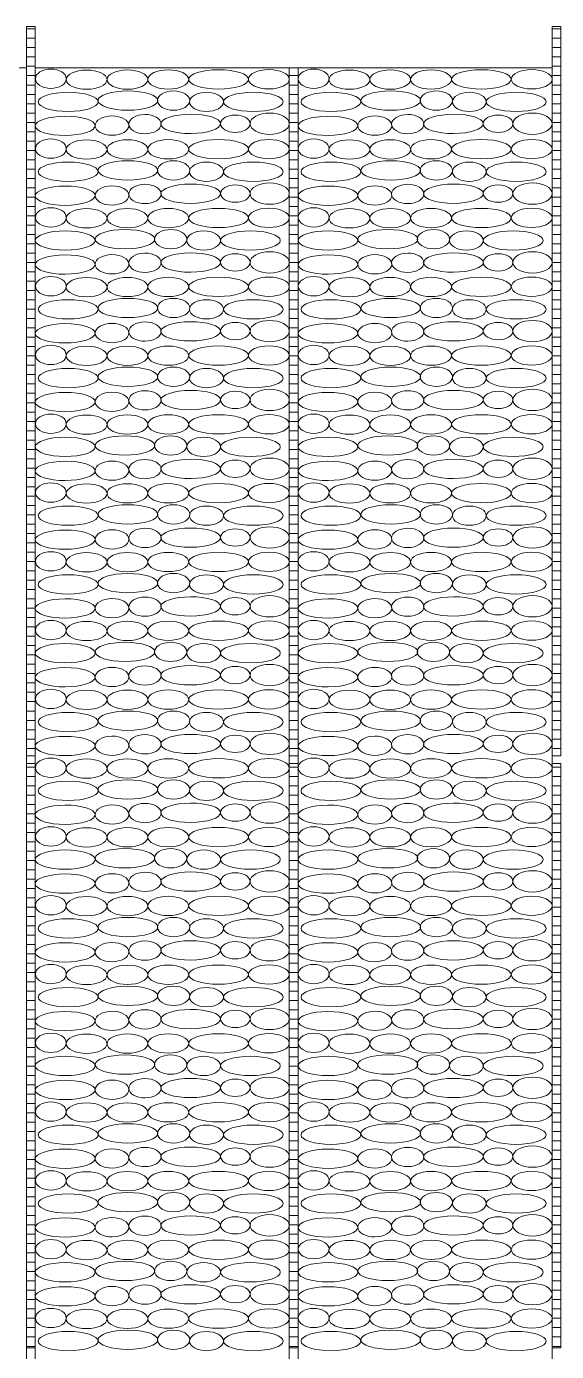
# Model space of a CAD drawing. Header units: inches. Extents: x 523 to 1492, y 69 to 539.
# Drawn here: x 633.56 to 637.16, y 332.64 to 341.65 of the extents above; entities that cross this region are included whole.
import ezdxf

# ---------------------------------------------------------------- set-up
doc = ezdxf.new("R2010")
doc.units = ezdxf.units.IN
doc.header["$MEASUREMENT"] = 0
pattern_1 = [(0, (44.6572, 0.01436), (1e-16, 0.3175), [])]
pattern_2 = [(0, (53.58904, 0.01436), (1e-16, 0.3175), [])]
pattern_3 = [(0, (62.52087, 0.01436), (1e-16, 0.3175), [])]

# ---------------------------------------------------------------- blocks, each defined once
blk = doc.blocks.new('Бут.полосы')
at = {"linetype": 'ByBlock', "lineweight": 15}
h = blk.add_hatch(dxfattribs=at)
h.set_pattern_fill('ANSI31', color=22, scale=0.1, angle=315, style=0)
h.set_pattern_definition(pattern_1)
h.paths.add_polyline_path([(1999.92, -4690.534), (1999.62, -4690.534), (1999.62, -4715.319), (1999.92, -4715.319)])
h = blk.add_hatch(dxfattribs=at)
h.set_pattern_fill('ANSI31', color=22, scale=0.1, angle=315, style=0)
h.set_pattern_definition(pattern_3)
h.paths.add_polyline_path([(2017.784, -4690.534), (2017.484, -4690.534), (2017.484, -4715.319), (2017.784, -4715.319)])
h = blk.add_hatch(dxfattribs=at)
h.set_pattern_fill('ANSI31', color=22, scale=0.1, angle=315, style=0)
h.set_pattern_definition(pattern_2)
h.paths.add_polyline_path([(2008.852, -4691.934), (2008.552, -4691.934), (2008.552, -4715.319), (2008.852, -4715.319)])
h = blk.add_hatch(dxfattribs=at)
h.set_pattern_fill('ANSI31', color=22, scale=0.1, angle=315, style=0)
h.set_pattern_definition(pattern_1)
h.paths.add_polyline_path([(1999.92, -4715.577), (1999.62, -4715.577), (1999.62, -4735.433), (1999.92, -4735.433)])
h = blk.add_hatch(dxfattribs=at)
h.set_pattern_fill('ANSI31', color=22, scale=0.1, angle=315, style=0)
h.set_pattern_definition(pattern_2)
h.paths.add_polyline_path([(2008.852, -4715.577), (2008.552, -4715.577), (2008.552, -4735.433), (2008.852, -4735.433)])
h = blk.add_hatch(dxfattribs=at)
h.set_pattern_fill('ANSI31', color=22, scale=0.1, angle=315, style=0)
h.set_pattern_definition(pattern_3)
h.paths.add_polyline_path([(2017.784, -4715.577), (2017.484, -4715.577), (2017.484, -4735.433), (2017.784, -4735.433)])
at = {"color": 22, "linetype": 'ByBlock', "lineweight": 15}
for points in [[(1999.92, -4690.534), (1999.62, -4690.534), (1999.62, -4715.319), (1999.92, -4715.319)], [(2017.784, -4690.534), (2017.484, -4690.534), (2017.484, -4715.319), (2017.784, -4715.319)], [(2008.852, -4691.934), (2008.552, -4691.934), (2008.552, -4715.319), (2008.852, -4715.319)], [(1999.92, -4715.577), (1999.62, -4715.577), (1999.62, -4735.433), (1999.92, -4735.433)], [(2008.852, -4715.577), (2008.552, -4715.577), (2008.552, -4735.433), (2008.852, -4735.433)], [(2017.784, -4715.577), (2017.484, -4715.577), (2017.484, -4735.433), (2017.784, -4735.433)]]:
    blk.add_lwpolyline(points, close=True, dxfattribs=at)
at = {"color": 7, "linetype": 'ByBlock', "lineweight": 15}
for points in [[(1990.988, -4776.027), (1999.62, -4776.027), (1999.62, -4691.934), (1990.988, -4691.934)], [(1999.92, -4776.027), (2008.552, -4776.027), (2008.552, -4691.934), (1999.92, -4691.934)], [(2008.852, -4776.027), (2017.484, -4776.027), (2017.484, -4691.934), (2008.852, -4691.934)]]:
    blk.add_lwpolyline(points, close=True, dxfattribs=at)
at = {"color": 253, "linetype": 'ByBlock', "lineweight": 15}
for centre, major_axis, ratio in [((2000.448, -4692.309), (-0.525, 0), 0.625314), ((2001.663, -4692.34), (0.694, 0), 0.47197), ((2003.051, -4692.337), (0.694, 0), 0.47197), ((2004.438, -4692.333), (0.694, 0), 0.47197), ((2006.148, -4692.33), (1.016, 0), 0.322367), ((2007.858, -4692.326), (0.694, 0), 0.47197), ((2009.379, -4692.309), (-0.525, 0), 0.625314), ((2010.595, -4692.34), (0.694, 0), 0.47197), ((2011.982, -4692.337), (0.694, 0), 0.47197), ((2013.37, -4692.333), (0.694, 0), 0.47197), ((2015.08, -4692.33), (1.016, 0), 0.322367), ((2016.79, -4692.326), (0.694, 0), 0.47197), ((2001.035, -4693.095), (1.016, 0), 0.322367), ((2003.067, -4693.05), (1.016, 0), 0.322367), ((2004.619, -4693.05), (0.549, 0), 0.596748), ((2007.329, -4693.095), (1.016, 0), 0.322367), ((2009.967, -4693.095), (1.016, 0), 0.322367), ((2011.999, -4693.05), (1.016, 0), 0.322367), ((2013.55, -4693.05), (0.549, 0), 0.596748), ((2016.261, -4693.095), (1.016, 0), 0.322367), ((2007.885, -4693.836), (-0.667, 0), 0.543772), ((2016.817, -4693.836), (-0.667, 0), 0.543772), ((2002.527, -4693.901), (0.575, 0.003), 0.569135), ((2006.716, -4693.836), (-0.502, 0), 0.586261), ((2011.459, -4693.901), (0.575, 0.003), 0.569135), ((2015.648, -4693.836), (-0.502, 0), 0.586261), ((2000.448, -4694.683), (-0.525, 0), 0.625314), ((2001.663, -4694.714), (0.694, 0), 0.47197), ((2003.051, -4694.71), (0.694, 0), 0.47197), ((2004.438, -4694.706), (0.694, 0), 0.47197), ((2006.148, -4694.703), (1.016, 0), 0.322367), ((2007.858, -4694.7), (0.694, 0), 0.47197), ((2009.379, -4694.683), (-0.525, 0), 0.625314), ((2010.595, -4694.714), (0.694, 0), 0.47197), ((2011.982, -4694.71), (0.694, 0), 0.47197), ((2013.37, -4694.706), (0.694, 0), 0.47197), ((2015.08, -4694.703), (1.016, 0), 0.322367), ((2016.79, -4694.7), (0.694, 0), 0.47197), ((2001.035, -4695.469), (1.016, 0), 0.322367), ((2003.067, -4695.423), (1.016, 0), 0.322367), ((2004.619, -4695.423), (0.549, 0), 0.596748), ((2007.329, -4695.469), (1.016, 0), 0.322367), ((2009.967, -4695.469), (1.016, 0), 0.322367), ((2011.999, -4695.423), (1.016, 0), 0.322367), ((2013.55, -4695.423), (0.549, 0), 0.596748), ((2016.261, -4695.469), (1.016, 0), 0.322367), ((2002.527, -4696.275), (0.575, 0.003), 0.569135), ((2006.716, -4696.21), (-0.502, 0), 0.586261), ((2007.885, -4696.21), (-0.667, 0), 0.543772), ((2011.459, -4696.275), (0.575, 0.003), 0.569135), ((2015.648, -4696.21), (-0.502, 0), 0.586261), ((2016.817, -4696.21), (-0.667, 0), 0.543772), ((2000.448, -4697.02), (-0.525, 0), 0.625314), ((2001.663, -4697.051), (0.694, 0), 0.47197), ((2003.051, -4697.047), (0.694, 0), 0.47197), ((2004.438, -4697.043), (0.694, 0), 0.47197), ((2006.148, -4697.04), (1.016, 0), 0.322367), ((2007.858, -4697.036), (0.694, 0), 0.47197), ((2009.379, -4697.02), (-0.525, 0), 0.625314), ((2010.595, -4697.051), (0.694, 0), 0.47197), ((2011.982, -4697.047), (0.694, 0), 0.47197), ((2013.37, -4697.043), (0.694, 0), 0.47197), ((2015.08, -4697.04), (1.016, 0), 0.322367), ((2016.79, -4697.036), (0.694, 0), 0.47197), ((2000.936, -4697.805), (1.016, 0), 0.322367), ((2002.968, -4697.76), (1.016, 0), 0.322367), ((2004.52, -4697.76), (0.549, 0), 0.596748), ((2007.23, -4697.805), (1.016, 0), 0.322367), ((2009.868, -4697.805), (1.016, 0), 0.322367), ((2011.9, -4697.76), (1.016, 0), 0.322367), ((2013.452, -4697.76), (0.549, 0), 0.596748), ((2016.162, -4697.805), (1.016, 0), 0.322367), ((2002.527, -4698.614), (0.575, 0.003), 0.569135), ((2006.716, -4698.549), (-0.502, 0), 0.586261), ((2007.885, -4698.549), (-0.667, 0), 0.543772), ((2011.459, -4698.614), (0.575, 0.003), 0.569135), ((2015.648, -4698.549), (-0.502, 0), 0.586261), ((2016.817, -4698.549), (-0.667, 0), 0.543772), ((2000.448, -4699.359), (-0.525, 0), 0.625314), ((2001.663, -4699.39), (0.694, 0), 0.47197), ((2003.051, -4699.386), (0.694, 0), 0.47197), ((2004.438, -4699.382), (0.694, 0), 0.47197), ((2006.148, -4699.379), (1.016, 0), 0.322367), ((2007.858, -4699.376), (0.694, 0), 0.47197), ((2009.379, -4699.359), (-0.525, 0), 0.625314), ((2010.595, -4699.39), (0.694, 0), 0.47197), ((2011.982, -4699.386), (0.694, 0), 0.47197), ((2013.37, -4699.382), (0.694, 0), 0.47197), ((2015.08, -4699.379), (1.016, 0), 0.322367), ((2016.79, -4699.376), (0.694, 0), 0.47197), ((2003.067, -4700.099), (1.016, 0), 0.322367), ((2004.619, -4700.099), (0.549, 0), 0.596748), ((2011.999, -4700.099), (1.016, 0), 0.322367), ((2013.55, -4700.099), (0.549, 0), 0.596748), ((2001.035, -4700.144), (1.016, 0), 0.322367), ((2007.329, -4700.144), (1.016, 0), 0.322367), ((2009.967, -4700.144), (1.016, 0), 0.322367), ((2016.261, -4700.144), (1.016, 0), 0.322367), ((2002.527, -4700.951), (0.575, 0.003), 0.569135), ((2006.716, -4700.885), (-0.502, 0), 0.586261), ((2007.885, -4700.885), (-0.667, 0), 0.543772), ((2011.459, -4700.951), (0.575, 0.003), 0.569135), ((2015.648, -4700.885), (-0.502, 0), 0.586261), ((2016.817, -4700.885), (-0.667, 0), 0.543772), ((2000.448, -4701.695), (-0.525, 0), 0.625314), ((2001.663, -4701.726), (0.694, 0), 0.47197), ((2003.051, -4701.723), (0.694, 0), 0.47197), ((2004.438, -4701.719), (0.694, 0), 0.47197), ((2006.148, -4701.716), (1.016, 0), 0.322367), ((2007.858, -4701.712), (0.694, 0), 0.47197), ((2009.379, -4701.695), (-0.525, 0), 0.625314), ((2010.595, -4701.726), (0.694, 0), 0.47197), ((2011.982, -4701.723), (0.694, 0), 0.47197), ((2013.37, -4701.719), (0.694, 0), 0.47197), ((2015.08, -4701.716), (1.016, 0), 0.322367), ((2016.79, -4701.712), (0.694, 0), 0.47197), ((2001.035, -4702.481), (1.016, 0), 0.322367), ((2003.067, -4702.436), (1.016, 0), 0.322367), ((2004.619, -4702.436), (0.549, 0), 0.596748), ((2007.329, -4702.481), (1.016, 0), 0.322367), ((2009.967, -4702.481), (1.016, 0), 0.322367), ((2011.999, -4702.436), (1.016, 0), 0.322367), ((2013.55, -4702.436), (0.549, 0), 0.596748), ((2016.261, -4702.481), (1.016, 0), 0.322367), ((2006.716, -4703.222), (-0.502, 0), 0.586261), ((2007.885, -4703.222), (-0.667, 0), 0.543772), ((2015.648, -4703.222), (-0.502, 0), 0.586261), ((2016.817, -4703.222), (-0.667, 0), 0.543772), ((2002.527, -4703.287), (0.575, 0.003), 0.569135), ((2011.459, -4703.287), (0.575, 0.003), 0.569135), ((2000.448, -4704.032), (-0.525, 0), 0.625314), ((2001.663, -4704.063), (0.694, 0), 0.47197), ((2003.051, -4704.059), (0.694, 0), 0.47197), ((2004.438, -4704.056), (0.694, 0), 0.47197), ((2006.148, -4704.052), (1.016, 0), 0.322367), ((2007.858, -4704.049), (0.694, 0), 0.47197), ((2009.379, -4704.032), (-0.525, 0), 0.625314), ((2010.595, -4704.063), (0.694, 0), 0.47197), ((2011.982, -4704.059), (0.694, 0), 0.47197), ((2013.37, -4704.056), (0.694, 0), 0.47197), ((2015.08, -4704.052), (1.016, 0), 0.322367), ((2016.79, -4704.049), (0.694, 0), 0.47197), ((2000.936, -4704.818), (1.016, 0), 0.322367), ((2002.968, -4704.772), (1.016, 0), 0.322367), ((2004.52, -4704.772), (0.549, 0), 0.596748), ((2007.23, -4704.818), (1.016, 0), 0.322367), ((2009.868, -4704.818), (1.016, 0), 0.322367), ((2011.9, -4704.772), (1.016, 0), 0.322367), ((2013.452, -4704.772), (0.549, 0), 0.596748), ((2016.162, -4704.818), (1.016, 0), 0.322367), ((2007.885, -4705.561), (-0.667, 0), 0.543772), ((2016.817, -4705.561), (-0.667, 0), 0.543772), ((2002.527, -4705.626), (0.575, 0.003), 0.569135), ((2006.716, -4705.561), (-0.502, 0), 0.586261), ((2011.459, -4705.626), (0.575, 0.003), 0.569135), ((2015.648, -4705.561), (-0.502, 0), 0.586261), ((2000.448, -4706.371), (-0.525, 0), 0.625314), ((2001.663, -4706.402), (0.694, 0), 0.47197), ((2003.051, -4706.398), (0.694, 0), 0.47197), ((2004.438, -4706.395), (0.694, 0), 0.47197), ((2006.148, -4706.392), (1.016, 0), 0.322367), ((2007.858, -4706.388), (0.694, 0), 0.47197), ((2009.379, -4706.371), (-0.525, 0), 0.625314), ((2010.595, -4706.402), (0.694, 0), 0.47197), ((2011.982, -4706.398), (0.694, 0), 0.47197), ((2013.37, -4706.395), (0.694, 0), 0.47197), ((2015.08, -4706.392), (1.016, 0), 0.322367), ((2016.79, -4706.388), (0.694, 0), 0.47197), ((2001.035, -4707.157), (1.016, 0), 0.322367), ((2003.067, -4707.112), (1.016, 0), 0.322367), ((2004.619, -4707.112), (0.549, 0), 0.596748), ((2007.329, -4707.157), (1.016, 0), 0.322367), ((2009.967, -4707.157), (1.016, 0), 0.322367), ((2011.999, -4707.112), (1.016, 0), 0.322367), ((2013.55, -4707.112), (0.549, 0), 0.596748), ((2016.261, -4707.157), (1.016, 0), 0.322367), ((2002.527, -4707.963), (0.575, 0.003), 0.569135), ((2006.716, -4707.898), (-0.502, 0), 0.586261), ((2007.885, -4707.898), (-0.667, 0), 0.543772), ((2011.459, -4707.963), (0.575, 0.003), 0.569135), ((2015.648, -4707.898), (-0.502, 0), 0.586261), ((2016.817, -4707.898), (-0.667, 0), 0.543772), ((2000.448, -4708.708), (-0.525, 0), 0.625314), ((2001.663, -4708.739), (0.694, 0), 0.47197), ((2003.051, -4708.735), (0.694, 0), 0.47197), ((2004.438, -4708.731), (0.694, 0), 0.47197), ((2006.148, -4708.728), (1.016, 0), 0.322367), ((2007.858, -4708.725), (0.694, 0), 0.47197), ((2009.379, -4708.708), (-0.525, 0), 0.625314), ((2010.595, -4708.739), (0.694, 0), 0.47197), ((2011.982, -4708.735), (0.694, 0), 0.47197), ((2013.37, -4708.731), (0.694, 0), 0.47197), ((2015.08, -4708.728), (1.016, 0), 0.322367), ((2016.79, -4708.725), (0.694, 0), 0.47197), ((2001.035, -4709.493), (1.016, 0), 0.322367), ((2003.067, -4709.448), (1.016, 0), 0.322367), ((2004.619, -4709.448), (0.549, 0), 0.596748), ((2007.329, -4709.493), (1.016, 0), 0.322367), ((2009.967, -4709.493), (1.016, 0), 0.322367), ((2011.999, -4709.448), (1.016, 0), 0.322367), ((2013.55, -4709.448), (0.549, 0), 0.596748), ((2016.261, -4709.493), (1.016, 0), 0.322367), ((2002.527, -4710.3), (0.575, 0.003), 0.569135), ((2006.716, -4710.235), (-0.502, 0), 0.586261), ((2007.885, -4710.235), (-0.667, 0), 0.543772), ((2011.459, -4710.3), (0.575, 0.003), 0.569135), ((2015.648, -4710.235), (-0.502, 0), 0.586261), ((2016.817, -4710.235), (-0.667, 0), 0.543772), ((2000.448, -4711.044), (-0.525, 0), 0.625314), ((2001.663, -4711.076), (0.694, 0), 0.47197), ((2003.051, -4711.072), (0.694, 0), 0.47197), ((2004.438, -4711.068), (0.694, 0), 0.47197), ((2006.148, -4711.065), (1.016, 0), 0.322367), ((2007.858, -4711.061), (0.694, 0), 0.47197), ((2009.379, -4711.044), (-0.525, 0), 0.625314), ((2010.595, -4711.076), (0.694, 0), 0.47197), ((2011.982, -4711.072), (0.694, 0), 0.47197), ((2013.37, -4711.068), (0.694, 0), 0.47197), ((2015.08, -4711.065), (1.016, 0), 0.322367), ((2016.79, -4711.061), (0.694, 0), 0.47197), ((2000.936, -4711.83), (1.016, 0), 0.322367), ((2002.968, -4711.785), (1.016, 0), 0.322367), ((2004.52, -4711.785), (0.549, 0), 0.596748), ((2007.23, -4711.83), (1.016, 0), 0.322367), ((2009.868, -4711.83), (1.016, 0), 0.322367), ((2011.9, -4711.785), (1.016, 0), 0.322367), ((2013.452, -4711.785), (0.549, 0), 0.596748), ((2016.162, -4711.83), (1.016, 0), 0.322367), ((2002.527, -4712.639), (0.575, 0.003), 0.569135), ((2006.716, -4712.574), (-0.502, 0), 0.586261), ((2007.885, -4712.574), (-0.667, 0), 0.543772), ((2011.459, -4712.639), (0.575, 0.003), 0.569135), ((2015.648, -4712.574), (-0.502, 0), 0.586261), ((2016.817, -4712.574), (-0.667, 0), 0.543772), ((2000.448, -4713.384), (-0.525, 0), 0.625314), ((2001.663, -4713.415), (0.694, 0), 0.47197), ((2003.051, -4713.411), (0.694, 0), 0.47197), ((2004.438, -4713.407), (0.694, 0), 0.47197), ((2006.148, -4713.404), (1.016, 0), 0.322367), ((2007.858, -4713.4), (0.694, 0), 0.47197), ((2009.379, -4713.384), (-0.525, 0), 0.625314), ((2010.595, -4713.415), (0.694, 0), 0.47197), ((2011.982, -4713.411), (0.694, 0), 0.47197), ((2013.37, -4713.407), (0.694, 0), 0.47197), ((2015.08, -4713.404), (1.016, 0), 0.322367), ((2016.79, -4713.4), (0.694, 0), 0.47197), ((2001.035, -4714.169), (1.016, 0), 0.322367), ((2003.067, -4714.124), (1.016, 0), 0.322367), ((2004.619, -4714.124), (0.549, 0), 0.596748), ((2007.329, -4714.169), (1.016, 0), 0.322367), ((2009.967, -4714.169), (1.016, 0), 0.322367), ((2011.999, -4714.124), (1.016, 0), 0.322367), ((2013.55, -4714.124), (0.549, 0), 0.596748), ((2016.261, -4714.169), (1.016, 0), 0.322367), ((2002.527, -4714.975), (0.575, 0.003), 0.569135), ((2006.716, -4714.91), (-0.502, 0), 0.586261), ((2007.885, -4714.91), (-0.667, 0), 0.543772), ((2011.459, -4714.975), (0.575, 0.003), 0.569135), ((2015.648, -4714.91), (-0.502, 0), 0.586261), ((2016.817, -4714.91), (-0.667, 0), 0.543772), ((2000.448, -4715.72), (-0.525, 0), 0.625314), ((2001.663, -4715.751), (0.694, 0), 0.47197), ((2003.051, -4715.747), (0.694, 0), 0.47197), ((2004.438, -4715.744), (0.694, 0), 0.47197), ((2006.148, -4715.741), (1.016, 0), 0.322367), ((2007.858, -4715.737), (0.694, 0), 0.47197), ((2009.379, -4715.72), (-0.525, 0), 0.625314), ((2010.595, -4715.751), (0.694, 0), 0.47197), ((2011.982, -4715.747), (0.694, 0), 0.47197), ((2013.37, -4715.744), (0.694, 0), 0.47197), ((2015.08, -4715.741), (1.016, 0), 0.322367), ((2016.79, -4715.737), (0.694, 0), 0.47197), ((2001.035, -4716.506), (1.016, 0), 0.322367), ((2003.067, -4716.461), (1.016, 0), 0.322367), ((2004.619, -4716.461), (0.549, 0), 0.596748), ((2007.329, -4716.506), (1.016, 0), 0.322367), ((2009.967, -4716.506), (1.016, 0), 0.322367), ((2011.999, -4716.461), (1.016, 0), 0.322367), ((2013.55, -4716.461), (0.549, 0), 0.596748), ((2016.261, -4716.506), (1.016, 0), 0.322367), ((2007.885, -4717.247), (-0.667, 0), 0.543772), ((2016.817, -4717.247), (-0.667, 0), 0.543772), ((2002.527, -4717.312), (0.575, 0.003), 0.569135), ((2006.716, -4717.247), (-0.502, 0), 0.586261), ((2011.459, -4717.312), (0.575, 0.003), 0.569135), ((2015.648, -4717.247), (-0.502, 0), 0.586261), ((2000.448, -4718.057), (-0.525, 0), 0.625314), ((2001.663, -4718.088), (0.694, 0), 0.47197), ((2003.051, -4718.084), (0.694, 0), 0.47197), ((2004.438, -4718.08), (0.694, 0), 0.47197), ((2006.148, -4718.077), (1.016, 0), 0.322367), ((2007.858, -4718.074), (0.694, 0), 0.47197), ((2009.379, -4718.057), (-0.525, 0), 0.625314), ((2010.595, -4718.088), (0.694, 0), 0.47197), ((2011.982, -4718.084), (0.694, 0), 0.47197), ((2013.37, -4718.08), (0.694, 0), 0.47197), ((2015.08, -4718.077), (1.016, 0), 0.322367), ((2016.79, -4718.074), (0.694, 0), 0.47197), ((2000.936, -4718.843), (1.016, 0), 0.322367), ((2002.968, -4718.797), (1.016, 0), 0.322367), ((2004.52, -4718.797), (0.549, 0), 0.596748), ((2007.23, -4718.843), (1.016, 0), 0.322367), ((2009.868, -4718.843), (1.016, 0), 0.322367), ((2011.9, -4718.797), (1.016, 0), 0.322367), ((2013.452, -4718.797), (0.549, 0), 0.596748), ((2016.162, -4718.843), (1.016, 0), 0.322367), ((2002.527, -4719.651), (0.575, 0.003), 0.569135), ((2006.716, -4719.586), (-0.502, 0), 0.586261), ((2007.885, -4719.586), (-0.667, 0), 0.543772), ((2011.459, -4719.651), (0.575, 0.003), 0.569135), ((2015.648, -4719.586), (-0.502, 0), 0.586261), ((2016.817, -4719.586), (-0.667, 0), 0.543772), ((2000.448, -4720.396), (-0.525, 0), 0.625314), ((2001.663, -4720.427), (0.694, 0), 0.47197), ((2003.051, -4720.423), (0.694, 0), 0.47197), ((2004.438, -4720.419), (0.694, 0), 0.47197), ((2006.148, -4720.416), (1.016, 0), 0.322367), ((2007.858, -4720.413), (0.694, 0), 0.47197), ((2009.379, -4720.396), (-0.525, 0), 0.625314), ((2010.595, -4720.427), (0.694, 0), 0.47197), ((2011.982, -4720.423), (0.694, 0), 0.47197), ((2013.37, -4720.419), (0.694, 0), 0.47197), ((2015.08, -4720.416), (1.016, 0), 0.322367), ((2016.79, -4720.413), (0.694, 0), 0.47197), ((2001.035, -4721.182), (1.016, 0), 0.322367), ((2003.067, -4721.136), (1.016, 0), 0.322367), ((2004.619, -4721.136), (0.549, 0), 0.596748), ((2007.329, -4721.182), (1.016, 0), 0.322367), ((2009.967, -4721.182), (1.016, 0), 0.322367), ((2011.999, -4721.136), (1.016, 0), 0.322367), ((2013.55, -4721.136), (0.549, 0), 0.596748), ((2016.261, -4721.182), (1.016, 0), 0.322367), ((2002.527, -4721.988), (0.575, 0.003), 0.569135), ((2006.716, -4721.923), (-0.502, 0), 0.586261), ((2007.885, -4721.923), (-0.667, 0), 0.543772), ((2011.459, -4721.988), (0.575, 0.003), 0.569135), ((2015.648, -4721.923), (-0.502, 0), 0.586261), ((2016.817, -4721.923), (-0.667, 0), 0.543772), ((2000.448, -4722.733), (-0.525, 0), 0.625314), ((2001.663, -4722.764), (0.694, 0), 0.47197), ((2003.051, -4722.76), (0.694, 0), 0.47197), ((2004.438, -4722.756), (0.694, 0), 0.47197), ((2006.148, -4722.753), (1.016, 0), 0.322367), ((2007.858, -4722.749), (0.694, 0), 0.47197), ((2009.379, -4722.733), (-0.525, 0), 0.625314), ((2010.595, -4722.764), (0.694, 0), 0.47197), ((2011.982, -4722.76), (0.694, 0), 0.47197), ((2013.37, -4722.756), (0.694, 0), 0.47197), ((2015.08, -4722.753), (1.016, 0), 0.322367), ((2016.79, -4722.749), (0.694, 0), 0.47197), ((2001.035, -4723.518), (1.016, 0), 0.322367), ((2003.067, -4723.473), (1.016, 0), 0.322367), ((2004.619, -4723.473), (0.549, 0), 0.596748), ((2007.329, -4723.518), (1.016, 0), 0.322367), ((2009.967, -4723.518), (1.016, 0), 0.322367), ((2011.999, -4723.473), (1.016, 0), 0.322367), ((2013.55, -4723.473), (0.549, 0), 0.596748), ((2016.261, -4723.518), (1.016, 0), 0.322367), ((2002.527, -4724.324), (0.575, 0.003), 0.569135), ((2006.716, -4724.259), (-0.502, 0), 0.586261), ((2007.885, -4724.259), (-0.667, 0), 0.543772), ((2011.459, -4724.324), (0.575, 0.003), 0.569135), ((2015.648, -4724.259), (-0.502, 0), 0.586261), ((2016.817, -4724.259), (-0.667, 0), 0.543772), ((2000.448, -4725.069), (-0.525, 0), 0.625314), ((2001.663, -4725.1), (0.694, 0), 0.47197), ((2003.051, -4725.097), (0.694, 0), 0.47197), ((2004.438, -4725.093), (0.694, 0), 0.47197), ((2006.148, -4725.09), (1.016, 0), 0.322367), ((2007.858, -4725.086), (0.694, 0), 0.47197), ((2009.379, -4725.069), (-0.525, 0), 0.625314), ((2010.595, -4725.1), (0.694, 0), 0.47197), ((2011.982, -4725.097), (0.694, 0), 0.47197), ((2013.37, -4725.093), (0.694, 0), 0.47197), ((2015.08, -4725.09), (1.016, 0), 0.322367), ((2016.79, -4725.086), (0.694, 0), 0.47197), ((2000.936, -4725.855), (1.016, 0), 0.322367), ((2002.968, -4725.81), (1.016, 0), 0.322367), ((2004.52, -4725.81), (0.549, 0), 0.596748), ((2007.23, -4725.855), (1.016, 0), 0.322367), ((2009.868, -4725.855), (1.016, 0), 0.322367), ((2011.9, -4725.81), (1.016, 0), 0.322367), ((2013.452, -4725.81), (0.549, 0), 0.596748), ((2016.162, -4725.855), (1.016, 0), 0.322367), ((2002.527, -4726.664), (0.575, 0.003), 0.569135), ((2006.716, -4726.598), (-0.502, 0), 0.586261), ((2007.885, -4726.598), (-0.667, 0), 0.543772), ((2011.459, -4726.664), (0.575, 0.003), 0.569135), ((2015.648, -4726.598), (-0.502, 0), 0.586261), ((2016.817, -4726.598), (-0.667, 0), 0.543772), ((2000.448, -4727.408), (-0.525, 0), 0.625314), ((2001.663, -4727.439), (0.694, 0), 0.47197), ((2003.051, -4727.436), (0.694, 0), 0.47197), ((2004.438, -4727.432), (0.694, 0), 0.47197), ((2006.148, -4727.429), (1.016, 0), 0.322367), ((2007.858, -4727.425), (0.694, 0), 0.47197), ((2009.379, -4727.408), (-0.525, 0), 0.625314), ((2010.595, -4727.439), (0.694, 0), 0.47197), ((2011.982, -4727.436), (0.694, 0), 0.47197), ((2013.37, -4727.432), (0.694, 0), 0.47197), ((2015.08, -4727.429), (1.016, 0), 0.322367), ((2016.79, -4727.425), (0.694, 0), 0.47197), ((2001.035, -4728.194), (1.016, 0), 0.322367), ((2003.067, -4728.149), (1.016, 0), 0.322367), ((2004.619, -4728.149), (0.549, 0), 0.596748), ((2007.329, -4728.194), (1.016, 0), 0.322367), ((2009.967, -4728.194), (1.016, 0), 0.322367), ((2011.999, -4728.149), (1.016, 0), 0.322367), ((2013.55, -4728.149), (0.549, 0), 0.596748), ((2016.261, -4728.194), (1.016, 0), 0.322367), ((2007.885, -4728.935), (-0.667, 0), 0.543772), ((2016.817, -4728.935), (-0.667, 0), 0.543772), ((2002.527, -4729), (0.575, 0.003), 0.569135), ((2006.716, -4728.935), (-0.502, 0), 0.586261), ((2011.459, -4729), (0.575, 0.003), 0.569135), ((2015.648, -4728.935), (-0.502, 0), 0.586261), ((2000.448, -4729.745), (-0.525, 0), 0.625314), ((2001.663, -4729.776), (0.694, 0), 0.47197), ((2003.051, -4729.772), (0.694, 0), 0.47197), ((2004.438, -4729.769), (0.694, 0), 0.47197), ((2006.148, -4729.765), (1.016, 0), 0.322367), ((2007.858, -4729.762), (0.694, 0), 0.47197), ((2009.379, -4729.745), (-0.525, 0), 0.625314), ((2010.595, -4729.776), (0.694, 0), 0.47197), ((2011.982, -4729.772), (0.694, 0), 0.47197), ((2013.37, -4729.769), (0.694, 0), 0.47197), ((2015.08, -4729.765), (1.016, 0), 0.322367), ((2016.79, -4729.762), (0.694, 0), 0.47197), ((2001.035, -4730.531), (1.016, 0), 0.322367), ((2003.067, -4730.486), (1.016, 0), 0.322367), ((2004.619, -4730.486), (0.549, 0), 0.596748), ((2007.329, -4730.531), (1.016, 0), 0.322367), ((2009.967, -4730.531), (1.016, 0), 0.322367), ((2011.999, -4730.486), (1.016, 0), 0.322367), ((2013.55, -4730.486), (0.549, 0), 0.596748), ((2016.261, -4730.531), (1.016, 0), 0.322367), ((2002.527, -4731.337), (0.575, 0.003), 0.569135), ((2006.716, -4731.272), (-0.502, 0), 0.586261), ((2007.885, -4731.272), (-0.667, 0), 0.543772), ((2011.459, -4731.337), (0.575, 0.003), 0.569135), ((2015.648, -4731.272), (-0.502, 0), 0.586261), ((2016.817, -4731.272), (-0.667, 0), 0.543772), ((2000.448, -4732.082), (-0.525, 0), 0.625314), ((2007.858, -4732.098), (0.694, 0), 0.47197), ((2009.379, -4732.082), (-0.525, 0), 0.625314), ((2016.79, -4732.098), (0.694, 0), 0.47197), ((2001.663, -4732.113), (0.694, 0), 0.47197), ((2003.051, -4732.109), (0.694, 0), 0.47197), ((2004.438, -4732.105), (0.694, 0), 0.47197), ((2006.148, -4732.102), (1.016, 0), 0.322367), ((2010.595, -4732.113), (0.694, 0), 0.47197), ((2011.982, -4732.109), (0.694, 0), 0.47197), ((2013.37, -4732.105), (0.694, 0), 0.47197), ((2015.08, -4732.102), (1.016, 0), 0.322367), ((2000.936, -4732.867), (1.016, 0), 0.322367), ((2002.968, -4732.822), (1.016, 0), 0.322367), ((2004.52, -4732.822), (0.549, 0), 0.596748), ((2007.23, -4732.867), (1.016, 0), 0.322367), ((2009.868, -4732.867), (1.016, 0), 0.322367), ((2011.9, -4732.822), (1.016, 0), 0.322367), ((2013.452, -4732.822), (0.549, 0), 0.596748), ((2016.162, -4732.867), (1.016, 0), 0.322367), ((2002.527, -4733.676), (0.575, 0.003), 0.569135), ((2006.716, -4733.611), (-0.502, 0), 0.586261), ((2007.885, -4733.611), (-0.667, 0), 0.543772), ((2011.459, -4733.676), (0.575, 0.003), 0.569135), ((2015.648, -4733.611), (-0.502, 0), 0.586261), ((2016.817, -4733.611), (-0.667, 0), 0.543772), ((2000.448, -4734.421), (-0.525, 0), 0.625314), ((2001.663, -4734.452), (0.694, 0), 0.47197), ((2003.051, -4734.448), (0.694, 0), 0.47197), ((2004.438, -4734.444), (0.694, 0), 0.47197), ((2006.148, -4734.441), (1.016, 0), 0.322367), ((2007.858, -4734.438), (0.694, 0), 0.47197), ((2009.379, -4734.421), (-0.525, 0), 0.625314), ((2010.595, -4734.452), (0.694, 0), 0.47197), ((2011.982, -4734.448), (0.694, 0), 0.47197), ((2013.37, -4734.444), (0.694, 0), 0.47197), ((2015.08, -4734.441), (1.016, 0), 0.322367), ((2016.79, -4734.438), (0.694, 0), 0.47197), ((2001.035, -4735.206), (1.016, 0), 0.322367), ((2003.067, -4735.161), (1.016, 0), 0.322367), ((2004.619, -4735.161), (0.549, 0), 0.596748), ((2007.329, -4735.206), (1.016, 0), 0.322367), ((2009.967, -4735.206), (1.016, 0), 0.322367), ((2011.999, -4735.161), (1.016, 0), 0.322367), ((2013.55, -4735.161), (0.549, 0), 0.596748), ((2016.261, -4735.206), (1.016, 0), 0.322367)]:
    blk.add_ellipse(centre, major_axis=major_axis, ratio=ratio, dxfattribs=at)
at = {"color": 253, "linetype": 'ByBlock', "lineweight": 15, "extrusion": (0, 0, -1)}
for centre, major_axis, ratio in [((2005.738, -4693.095), (-0.575, 0), 0.569135), ((2014.67, -4693.095), (-0.575, 0), 0.569135), ((2000.936, -4693.909), (-1.016, -0.005), 0.322367), ((2003.646, -4693.85), (-0.549, -0.003), 0.596748), ((2005.198, -4693.842), (-1.016, -0.005), 0.322367), ((2009.868, -4693.909), (-1.016, -0.005), 0.322367), ((2012.578, -4693.85), (-0.549, -0.003), 0.596748), ((2014.13, -4693.842), (-1.016, -0.005), 0.322367), ((2005.738, -4695.469), (-0.575, 0), 0.569135), ((2014.67, -4695.469), (-0.575, 0), 0.569135), ((2000.936, -4696.283), (-1.016, -0.005), 0.322367), ((2003.646, -4696.224), (-0.549, -0.003), 0.596748), ((2005.198, -4696.216), (-1.016, -0.005), 0.322367), ((2009.868, -4696.283), (-1.016, -0.005), 0.322367), ((2012.578, -4696.224), (-0.549, -0.003), 0.596748), ((2014.13, -4696.216), (-1.016, -0.005), 0.322367), ((2005.639, -4697.805), (-0.575, 0), 0.569135), ((2014.571, -4697.805), (-0.575, 0), 0.569135), ((2000.936, -4698.622), (-1.016, -0.005), 0.322367), ((2003.646, -4698.563), (-0.549, -0.003), 0.596748), ((2005.198, -4698.555), (-1.016, -0.005), 0.322367), ((2009.868, -4698.622), (-1.016, -0.005), 0.322367), ((2012.578, -4698.563), (-0.549, -0.003), 0.596748), ((2014.13, -4698.555), (-1.016, -0.005), 0.322367), ((2005.738, -4700.144), (-0.575, 0), 0.569135), ((2014.67, -4700.144), (-0.575, 0), 0.569135), ((2000.936, -4700.959), (-1.016, -0.005), 0.322367), ((2003.646, -4700.9), (-0.549, -0.003), 0.596748), ((2005.198, -4700.892), (-1.016, -0.005), 0.322367), ((2009.868, -4700.959), (-1.016, -0.005), 0.322367), ((2012.578, -4700.9), (-0.549, -0.003), 0.596748), ((2014.13, -4700.892), (-1.016, -0.005), 0.322367), ((2005.738, -4702.481), (-0.575, 0), 0.569135), ((2014.67, -4702.481), (-0.575, 0), 0.569135), ((2003.646, -4703.236), (-0.549, -0.003), 0.596748), ((2005.198, -4703.228), (-1.016, -0.005), 0.322367), ((2012.578, -4703.236), (-0.549, -0.003), 0.596748), ((2014.13, -4703.228), (-1.016, -0.005), 0.322367), ((2000.936, -4703.295), (-1.016, -0.005), 0.322367), ((2009.868, -4703.295), (-1.016, -0.005), 0.322367), ((2005.639, -4704.818), (-0.575, 0), 0.569135), ((2014.571, -4704.818), (-0.575, 0), 0.569135), ((2000.936, -4705.635), (-1.016, -0.005), 0.322367), ((2003.646, -4705.575), (-0.549, -0.003), 0.596748), ((2005.198, -4705.567), (-1.016, -0.005), 0.322367), ((2009.868, -4705.635), (-1.016, -0.005), 0.322367), ((2012.578, -4705.575), (-0.549, -0.003), 0.596748), ((2014.13, -4705.567), (-1.016, -0.005), 0.322367), ((2005.738, -4707.157), (-0.575, 0), 0.569135), ((2014.67, -4707.157), (-0.575, 0), 0.569135), ((2000.936, -4707.971), (-1.016, -0.005), 0.322367), ((2003.646, -4707.912), (-0.549, -0.003), 0.596748), ((2005.198, -4707.904), (-1.016, -0.005), 0.322367), ((2009.868, -4707.971), (-1.016, -0.005), 0.322367), ((2012.578, -4707.912), (-0.549, -0.003), 0.596748), ((2014.13, -4707.904), (-1.016, -0.005), 0.322367), ((2005.738, -4709.493), (-0.575, 0), 0.569135), ((2014.67, -4709.493), (-0.575, 0), 0.569135), ((2000.936, -4710.308), (-1.016, -0.005), 0.322367), ((2003.646, -4710.249), (-0.549, -0.003), 0.596748), ((2005.198, -4710.241), (-1.016, -0.005), 0.322367), ((2009.868, -4710.308), (-1.016, -0.005), 0.322367), ((2012.578, -4710.249), (-0.549, -0.003), 0.596748), ((2014.13, -4710.241), (-1.016, -0.005), 0.322367), ((2005.639, -4711.83), (-0.575, 0), 0.569135), ((2014.571, -4711.83), (-0.575, 0), 0.569135), ((2000.936, -4712.647), (-1.016, -0.005), 0.322367), ((2003.646, -4712.588), (-0.549, -0.003), 0.596748), ((2005.198, -4712.58), (-1.016, -0.005), 0.322367), ((2009.868, -4712.647), (-1.016, -0.005), 0.322367), ((2012.578, -4712.588), (-0.549, -0.003), 0.596748), ((2014.13, -4712.58), (-1.016, -0.005), 0.322367), ((2005.738, -4714.169), (-0.575, 0), 0.569135), ((2014.67, -4714.169), (-0.575, 0), 0.569135), ((2000.936, -4714.984), (-1.016, -0.005), 0.322367), ((2003.646, -4714.924), (-0.549, -0.003), 0.596748), ((2005.198, -4714.916), (-1.016, -0.005), 0.322367), ((2009.868, -4714.984), (-1.016, -0.005), 0.322367), ((2012.578, -4714.924), (-0.549, -0.003), 0.596748), ((2014.13, -4714.916), (-1.016, -0.005), 0.322367), ((2005.738, -4716.506), (-0.575, 0), 0.569135), ((2014.67, -4716.506), (-0.575, 0), 0.569135), ((2000.936, -4717.32), (-1.016, -0.005), 0.322367), ((2003.646, -4717.261), (-0.549, -0.003), 0.596748), ((2005.198, -4717.253), (-1.016, -0.005), 0.322367), ((2009.868, -4717.32), (-1.016, -0.005), 0.322367), ((2012.578, -4717.261), (-0.549, -0.003), 0.596748), ((2014.13, -4717.253), (-1.016, -0.005), 0.322367), ((2005.639, -4718.843), (-0.575, 0), 0.569135), ((2014.571, -4718.843), (-0.575, 0), 0.569135), ((2000.936, -4719.659), (-1.016, -0.005), 0.322367), ((2003.646, -4719.6), (-0.549, -0.003), 0.596748), ((2005.198, -4719.592), (-1.016, -0.005), 0.322367), ((2009.868, -4719.659), (-1.016, -0.005), 0.322367), ((2012.578, -4719.6), (-0.549, -0.003), 0.596748), ((2014.13, -4719.592), (-1.016, -0.005), 0.322367), ((2005.738, -4721.182), (-0.575, 0), 0.569135), ((2014.67, -4721.182), (-0.575, 0), 0.569135), ((2000.936, -4721.996), (-1.016, -0.005), 0.322367), ((2003.646, -4721.937), (-0.549, -0.003), 0.596748), ((2005.198, -4721.929), (-1.016, -0.005), 0.322367), ((2009.868, -4721.996), (-1.016, -0.005), 0.322367), ((2012.578, -4721.937), (-0.549, -0.003), 0.596748), ((2014.13, -4721.929), (-1.016, -0.005), 0.322367), ((2005.738, -4723.518), (-0.575, 0), 0.569135), ((2014.67, -4723.518), (-0.575, 0), 0.569135), ((2000.936, -4724.333), (-1.016, -0.005), 0.322367), ((2003.646, -4724.273), (-0.549, -0.003), 0.596748), ((2005.198, -4724.265), (-1.016, -0.005), 0.322367), ((2009.868, -4724.333), (-1.016, -0.005), 0.322367), ((2012.578, -4724.273), (-0.549, -0.003), 0.596748), ((2014.13, -4724.265), (-1.016, -0.005), 0.322367), ((2005.639, -4725.855), (-0.575, 0), 0.569135), ((2014.571, -4725.855), (-0.575, 0), 0.569135), ((2000.936, -4726.672), (-1.016, -0.005), 0.322367), ((2003.646, -4726.613), (-0.549, -0.003), 0.596748), ((2005.198, -4726.605), (-1.016, -0.005), 0.322367), ((2009.868, -4726.672), (-1.016, -0.005), 0.322367), ((2012.578, -4726.613), (-0.549, -0.003), 0.596748), ((2014.13, -4726.605), (-1.016, -0.005), 0.322367), ((2005.738, -4728.194), (-0.575, 0), 0.569135), ((2014.67, -4728.194), (-0.575, 0), 0.569135), ((2003.646, -4728.949), (-0.549, -0.003), 0.596748), ((2005.198, -4728.941), (-1.016, -0.005), 0.322367), ((2012.578, -4728.949), (-0.549, -0.003), 0.596748), ((2014.13, -4728.941), (-1.016, -0.005), 0.322367), ((2000.936, -4729.008), (-1.016, -0.005), 0.322367), ((2009.868, -4729.008), (-1.016, -0.005), 0.322367), ((2005.738, -4730.531), (-0.575, 0), 0.569135), ((2014.67, -4730.531), (-0.575, 0), 0.569135), ((2000.936, -4731.345), (-1.016, -0.005), 0.322367), ((2003.646, -4731.286), (-0.549, -0.003), 0.596748), ((2005.198, -4731.278), (-1.016, -0.005), 0.322367), ((2009.868, -4731.345), (-1.016, -0.005), 0.322367), ((2012.578, -4731.286), (-0.549, -0.003), 0.596748), ((2014.13, -4731.278), (-1.016, -0.005), 0.322367), ((2005.639, -4732.867), (-0.575, 0), 0.569135), ((2014.571, -4732.867), (-0.575, 0), 0.569135), ((2000.936, -4733.684), (-1.016, -0.005), 0.322367), ((2003.646, -4733.625), (-0.549, -0.003), 0.596748), ((2005.198, -4733.617), (-1.016, -0.005), 0.322367), ((2009.868, -4733.684), (-1.016, -0.005), 0.322367), ((2012.578, -4733.625), (-0.549, -0.003), 0.596748), ((2014.13, -4733.617), (-1.016, -0.005), 0.322367), ((2005.738, -4735.206), (-0.575, 0), 0.569135), ((2014.67, -4735.206), (-0.575, 0), 0.569135)]:
    blk.add_ellipse(centre, major_axis=major_axis, ratio=ratio, dxfattribs=at)
blk = doc.blocks.new('Бутовая 8м + прорывной')
at = {"color": 7, "linetype": 'ByBlock', "lineweight": 15}
blk.add_blockref('Бут.полосы', (53.591, -12), dxfattribs=at)

msp = doc.modelspace()

# ---------------------------------------------------------------- block references
at = {"color": 7, "linetype": 'ByBlock', "lineweight": 15, "xscale": 0.2000000000000455, "yscale": 0.2000000000000455, "zscale": 0.2000000000000455}
msp.add_blockref('Бутовая 8м + прорывной', (222.9164, 1282.1562), dxfattribs=at)

doc.saveas('drawing.dxf')
